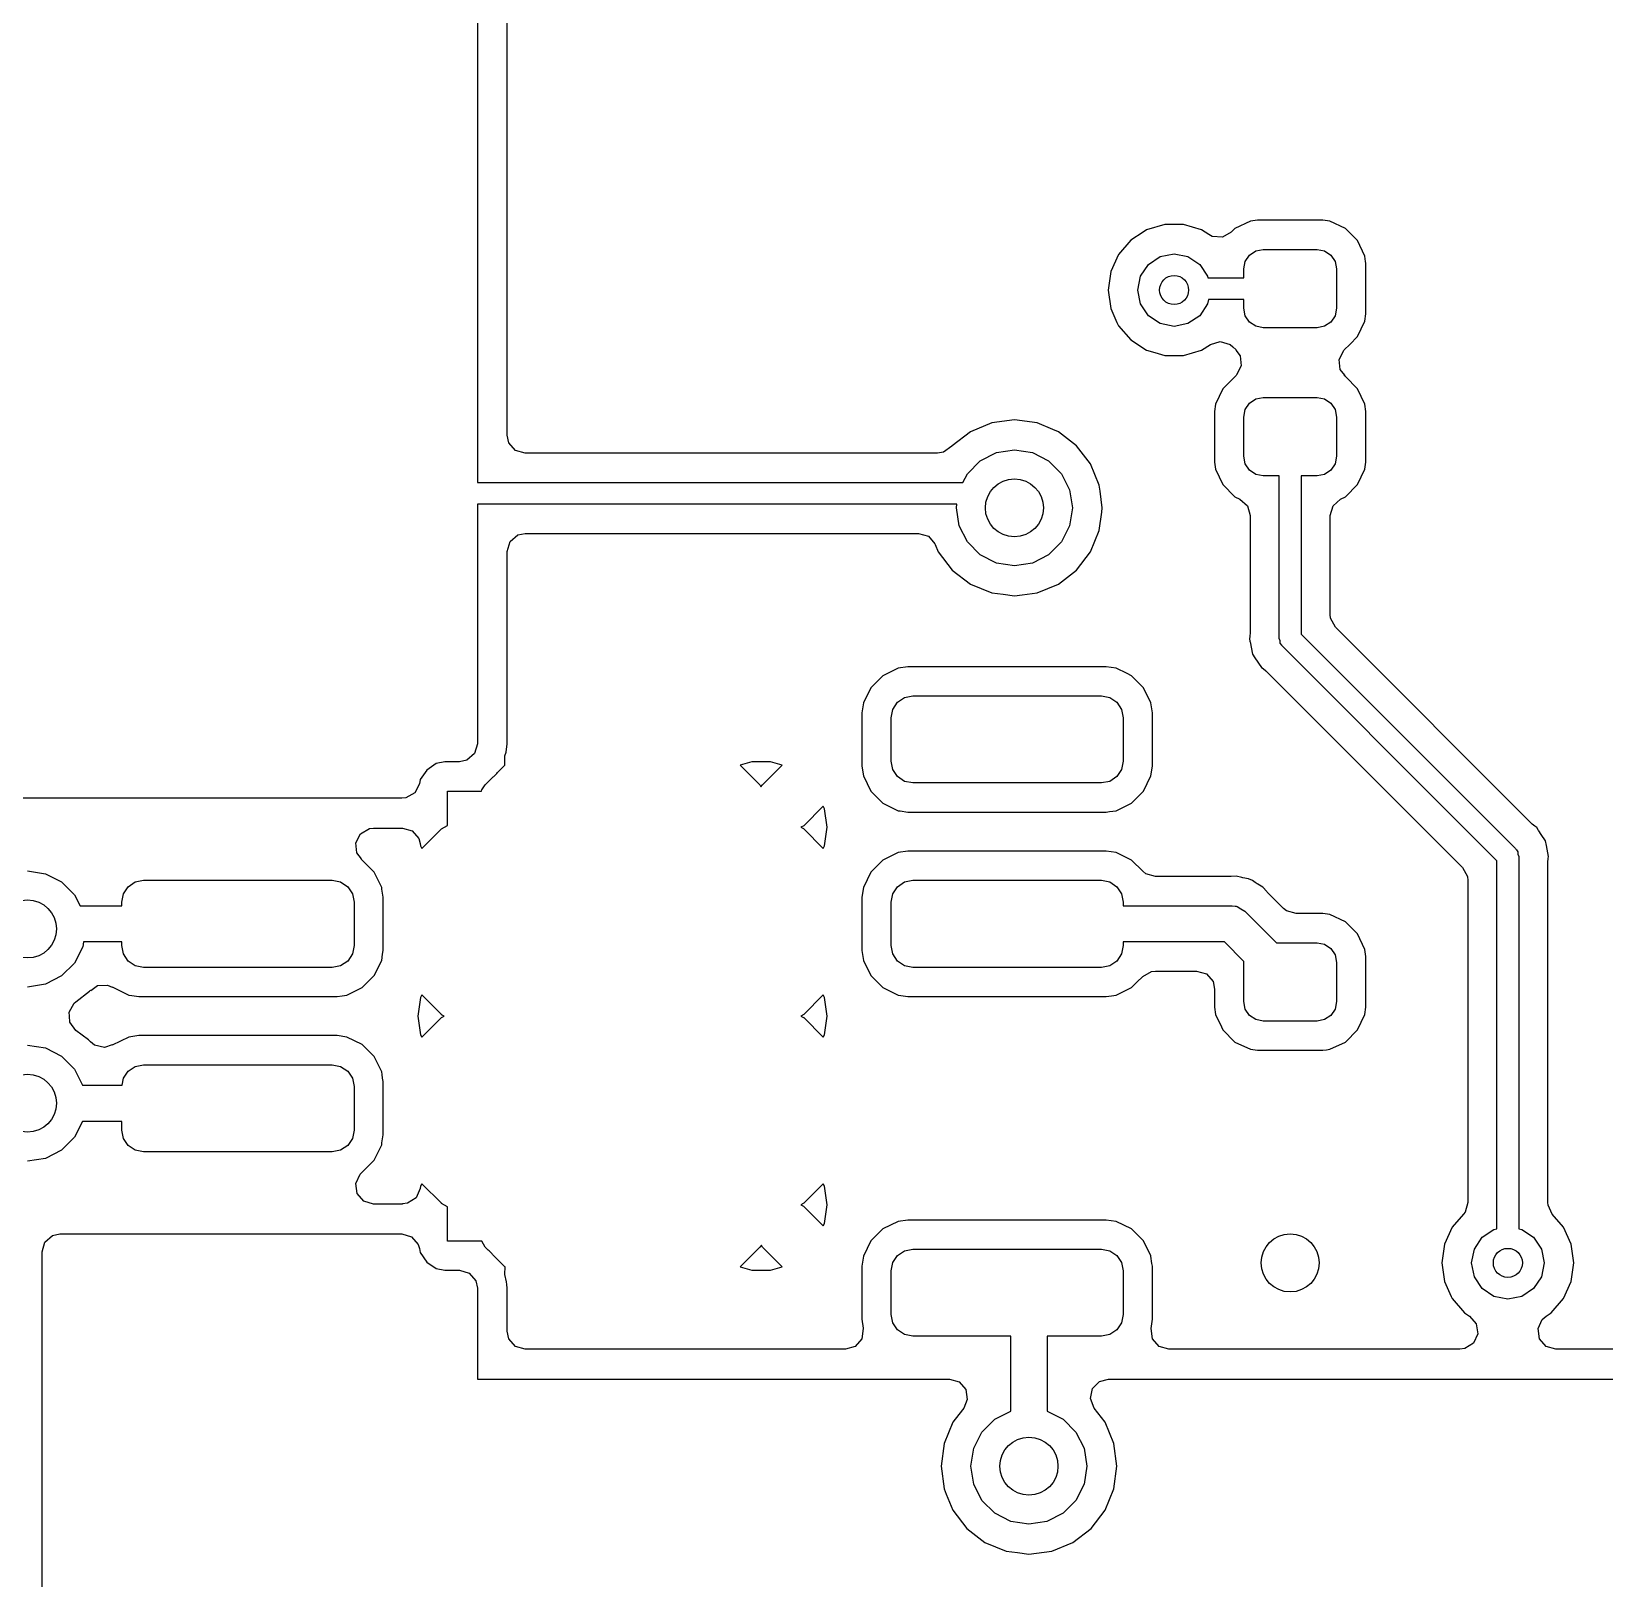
# Model space of a CAD drawing. Extents: x 0.4 to 10.6, y -8.1 to -0.4.
# Drawn here: x 7.0641 to 7.4908, y -1.8454 to -1.426 of the extents above; entities that cross this region are included whole.
import ezdxf

# ---------------------------------------------------------------- set-up
doc = ezdxf.new("R2010")
doc.units = 0
doc.header["$MEASUREMENT"] = 0
doc.layers.add('BLACK', color=7, linetype='CONTINUOUS')

msp = doc.modelspace()

# ---------------------------------------------------------------- linework, layer by layer
at = {"layer": 'BLACK', "linetype": 'CONTINUOUS'}
for p, q in [((7.18504, -1.39565), (7.18504, -1.54823)), ((7.19313, -1.53545), (7.19313, -1.39565)), ((7.36562, -1.48038), (7.36228, -1.48252)), ((7.36657, -1.47976), (7.36562, -1.48038)), ((7.37147, -1.47833), (7.36657, -1.47976)), ((7.36657, -1.47976), (7.36657, -1.47976)), ((7.36657, -1.47976), (7.36657, -1.47976)), ((7.37657, -1.47833), (7.37147, -1.47833)), ((7.37147, -1.47833), (7.37147, -1.47833)), ((7.38146, -1.47976), (7.37657, -1.47833)), ((7.37657, -1.47833), (7.37657, -1.47833)), ((7.38343, -1.48103), (7.38146, -1.47976)), ((7.38146, -1.47976), (7.38146, -1.47976)), ((7.38146, -1.47976), (7.38146, -1.47976)), ((7.38953, -1.48038), (7.38711, -1.4817)), ((7.39054, -1.47937), (7.38953, -1.48038)), ((7.39476, -1.4774), (7.39054, -1.47937)), ((7.39668, -1.47715), (7.39476, -1.4774)), ((7.41434, -1.47715), (7.39668, -1.47715)), ((7.39668, -1.47715), (7.39668, -1.47715)), ((7.41627, -1.4774), (7.41434, -1.47715)), ((7.41434, -1.47715), (7.41434, -1.47715)), ((7.42049, -1.47937), (7.41627, -1.4774)), ((7.41627, -1.4774), (7.41627, -1.4774)), ((7.41627, -1.4774), (7.41627, -1.4774)), ((7.42378, -1.48266), (7.42049, -1.47937)), ((7.36228, -1.48252), (7.35894, -1.48638)), ((7.38437, -1.4815), (7.38343, -1.48103)), ((7.38711, -1.4817), (7.38437, -1.4815)), ((7.42575, -1.48688), (7.42378, -1.48266)), ((7.35894, -1.48638), (7.35682, -1.49101)), ((7.35894, -1.48638), (7.35894, -1.48638)), ((7.36492, -1.4923), (7.36706, -1.4891)), ((7.36706, -1.4891), (7.37025, -1.48697)), ((7.37025, -1.48697), (7.37402, -1.48622)), ((7.37402, -1.48622), (7.37778, -1.48697)), ((7.37778, -1.48697), (7.38098, -1.4891)), ((7.38098, -1.4891), (7.38311, -1.4923)), ((7.39291, -1.49035), (7.39332, -1.48832)), ((7.39332, -1.48832), (7.39447, -1.4866)), ((7.39447, -1.4866), (7.39619, -1.48544)), ((7.39619, -1.48544), (7.39823, -1.48504)), ((7.39823, -1.48504), (7.4128, -1.48504)), ((7.4128, -1.48504), (7.41483, -1.48544)), ((7.41483, -1.48544), (7.41655, -1.4866)), ((7.41655, -1.4866), (7.41771, -1.48832)), ((7.41771, -1.48832), (7.41811, -1.49035)), ((7.42594, -1.4883), (7.42575, -1.48688)), ((7.42575, -1.48688), (7.42575, -1.48688)), ((7.426, -1.48881), (7.42594, -1.4883)), ((7.426, -1.50253), (7.426, -1.48881)), ((7.35682, -1.49101), (7.3561, -1.49606)), ((7.36417, -1.49606), (7.36492, -1.4923)), ((7.38311, -1.4923), (7.38319, -1.49272)), ((7.38319, -1.49272), (7.39291, -1.49272)), ((7.39291, -1.49272), (7.39291, -1.49035)), ((7.41811, -1.49035), (7.41811, -1.50098)), ((7.3561, -1.49606), (7.35682, -1.50111)), ((7.36492, -1.49983), (7.36417, -1.49606)), ((7.35682, -1.50111), (7.35851, -1.50482)), ((7.36706, -1.50302), (7.36492, -1.49983)), ((7.38311, -1.49983), (7.38098, -1.50302)), ((7.38335, -1.49862), (7.38311, -1.49983)), ((7.39291, -1.49862), (7.38335, -1.49862)), ((7.39291, -1.50098), (7.39291, -1.49862)), ((7.39332, -1.50302), (7.39291, -1.50098)), ((7.41811, -1.50098), (7.41771, -1.50302)), ((7.35851, -1.50482), (7.35894, -1.50575)), ((7.35894, -1.50575), (7.36228, -1.5096)), ((7.37025, -1.50516), (7.36706, -1.50302)), ((7.37402, -1.50591), (7.37025, -1.50516)), ((7.37778, -1.50516), (7.37402, -1.50591)), ((7.38098, -1.50302), (7.37778, -1.50516)), ((7.39447, -1.50474), (7.39332, -1.50302)), ((7.39619, -1.50589), (7.39447, -1.50474)), ((7.39823, -1.5063), (7.39619, -1.50589)), ((7.4128, -1.5063), (7.39823, -1.5063)), ((7.41483, -1.50589), (7.4128, -1.5063)), ((7.41655, -1.50474), (7.41483, -1.50589)), ((7.41771, -1.50302), (7.41655, -1.50474)), ((7.42378, -1.50868), (7.42575, -1.50446)), ((7.42575, -1.50446), (7.426, -1.50253)), ((7.36228, -1.5096), (7.36657, -1.51236)), ((7.38391, -1.51079), (7.38655, -1.51001)), ((7.38655, -1.51001), (7.38919, -1.51079)), ((7.42167, -1.51079), (7.42378, -1.50868)), ((7.36657, -1.51236), (7.36878, -1.51301)), ((7.36878, -1.51301), (7.37147, -1.5138)), ((7.37147, -1.5138), (7.37147, -1.5138)), ((7.37147, -1.5138), (7.37147, -1.5138)), ((7.37147, -1.5138), (7.37657, -1.5138)), ((7.37657, -1.5138), (7.38146, -1.51236)), ((7.37657, -1.5138), (7.37657, -1.5138)), ((7.38146, -1.51236), (7.38391, -1.51079)), ((7.38919, -1.51079), (7.39, -1.51144)), ((7.39, -1.51144), (7.39084, -1.51227)), ((7.39084, -1.51227), (7.39073, -1.51238)), ((7.39073, -1.51238), (7.39194, -1.5139)), ((7.39194, -1.5139), (7.39222, -1.51664)), ((7.4188, -1.51486), (7.42005, -1.51241)), ((7.42005, -1.51241), (7.42019, -1.51228)), ((7.42019, -1.51227), (7.42167, -1.51079)), ((7.42019, -1.51228), (7.42019, -1.51227)), ((7.39098, -1.51909), (7.39083, -1.51922)), ((7.39222, -1.51664), (7.39098, -1.51909)), ((7.41909, -1.5176), (7.4188, -1.51486)), ((7.4203, -1.51911), (7.41909, -1.5176)), ((7.38724, -1.52282), (7.38527, -1.52704)), ((7.39084, -1.51922), (7.38724, -1.52282)), ((7.39083, -1.51922), (7.39084, -1.51922)), ((7.42019, -1.51922), (7.4203, -1.51911)), ((7.42049, -1.51953), (7.42019, -1.51922)), ((7.42378, -1.52282), (7.42049, -1.51953)), ((7.42575, -1.52704), (7.42378, -1.52282)), ((7.38527, -1.52704), (7.38502, -1.52896)), ((7.39332, -1.52848), (7.39447, -1.52675)), ((7.39447, -1.52675), (7.39619, -1.5256)), ((7.39619, -1.5256), (7.39823, -1.5252)), ((7.39823, -1.5252), (7.4128, -1.5252)), ((7.4128, -1.5252), (7.41483, -1.5256)), ((7.41483, -1.5256), (7.41655, -1.52675)), ((7.41655, -1.52675), (7.41771, -1.52848)), ((7.426, -1.52896), (7.42575, -1.52704)), ((7.33071, -1.53127), (7.32454, -1.53208)), ((7.33688, -1.53208), (7.33071, -1.53127)), ((7.33071, -1.53127), (7.33071, -1.53127)), ((7.38502, -1.52896), (7.38502, -1.54269)), ((7.39291, -1.53051), (7.39332, -1.52848)), ((7.39291, -1.54114), (7.39291, -1.53051)), ((7.41771, -1.52848), (7.41811, -1.53051)), ((7.41811, -1.53051), (7.41811, -1.54114)), ((7.426, -1.54163), (7.426, -1.52896)), ((7.19357, -1.53748), (7.19313, -1.53545)), ((7.31879, -1.53447), (7.31385, -1.53826)), ((7.32454, -1.53208), (7.31879, -1.53447)), ((7.31879, -1.53447), (7.31879, -1.53447)), ((7.31879, -1.53447), (7.31879, -1.53447)), ((7.32454, -1.53208), (7.32454, -1.53208)), ((7.34111, -1.53384), (7.33688, -1.53208)), ((7.33688, -1.53208), (7.33688, -1.53208)), ((7.34263, -1.53447), (7.34111, -1.53384)), ((7.34757, -1.53826), (7.34263, -1.53447)), ((7.19537, -1.53956), (7.19357, -1.53748)), ((7.19801, -1.54033), (7.19537, -1.53956)), ((7.30985, -1.54033), (7.19801, -1.54033)), ((7.3115, -1.54005), (7.30985, -1.54033)), ((7.31372, -1.53842), (7.3115, -1.54005)), ((7.31385, -1.53826), (7.31372, -1.53842)), ((7.31385, -1.53826), (7.31385, -1.53826)), ((7.31385, -1.53826), (7.31385, -1.53826)), ((7.32145, -1.54238), (7.32584, -1.54014)), ((7.32584, -1.54014), (7.33071, -1.53937)), ((7.33071, -1.53937), (7.33558, -1.54014)), ((7.33558, -1.54014), (7.33997, -1.54238)), ((7.35136, -1.5432), (7.34757, -1.53826)), ((7.31797, -1.54586), (7.32145, -1.54238)), ((7.33997, -1.54238), (7.34345, -1.54586)), ((7.35374, -1.54895), (7.35136, -1.5432)), ((7.38502, -1.54269), (7.38527, -1.54461)), ((7.38527, -1.54461), (7.38527, -1.54461)), ((7.38527, -1.54461), (7.38724, -1.54883)), ((7.39332, -1.54318), (7.39291, -1.54114)), ((7.39447, -1.5449), (7.39332, -1.54318)), ((7.41771, -1.54318), (7.41655, -1.5449)), ((7.41811, -1.54114), (7.41771, -1.54318)), ((7.42378, -1.54883), (7.42575, -1.54461)), ((7.42575, -1.54461), (7.426, -1.54269)), ((7.426, -1.54269), (7.426, -1.54163)), ((7.18504, -1.54823), (7.31676, -1.54823)), ((7.31676, -1.54823), (7.31797, -1.54586)), ((7.34345, -1.54586), (7.34569, -1.55025)), ((7.35396, -1.55059), (7.35374, -1.54895)), ((7.38724, -1.54883), (7.39054, -1.55213)), ((7.39619, -1.54605), (7.39447, -1.5449)), ((7.39823, -1.54646), (7.39619, -1.54605)), ((7.40256, -1.54646), (7.39823, -1.54646)), ((7.40256, -1.59055), (7.40256, -1.54646)), ((7.4128, -1.54646), (7.40846, -1.54646)), ((7.40846, -1.54646), (7.40846, -1.58933)), ((7.41483, -1.54605), (7.4128, -1.54646)), ((7.41655, -1.5449), (7.41483, -1.54605)), ((7.42049, -1.55213), (7.42378, -1.54883)), ((7.34569, -1.55025), (7.34646, -1.55512)), ((7.35455, -1.55512), (7.35396, -1.55059)), ((7.39054, -1.55213), (7.39185, -1.55274)), ((7.39185, -1.55274), (7.39391, -1.55456)), ((7.41713, -1.55453), (7.41918, -1.55274)), ((7.41918, -1.55274), (7.42049, -1.55213)), ((7.31512, -1.55413), (7.18504, -1.55413)), ((7.18504, -1.55413), (7.18504, -1.61911)), ((7.31496, -1.55512), (7.31512, -1.55413)), ((7.31573, -1.55998), (7.31496, -1.55512)), ((7.34646, -1.55512), (7.34569, -1.55998)), ((7.35374, -1.56129), (7.35441, -1.55625)), ((7.35441, -1.55625), (7.35455, -1.55512)), ((7.35455, -1.55512), (7.35455, -1.55512)), ((7.39391, -1.55456), (7.39467, -1.55716)), ((7.39467, -1.55716), (7.39467, -1.589)), ((7.41636, -1.55716), (7.41713, -1.55453)), ((7.41636, -1.58404), (7.41636, -1.55716)), ((7.31797, -1.56437), (7.31573, -1.55998)), ((7.34569, -1.55998), (7.34345, -1.56437)), ((7.35136, -1.56704), (7.35374, -1.56129)), ((7.19313, -1.56691), (7.1939, -1.56427)), ((7.1939, -1.56427), (7.19598, -1.56247)), ((7.19598, -1.56247), (7.19801, -1.56203)), ((7.19801, -1.56203), (7.30472, -1.56203)), ((7.30472, -1.56203), (7.30736, -1.5628)), ((7.30736, -1.5628), (7.30916, -1.56488)), ((7.30916, -1.56488), (7.30923, -1.56504)), ((7.30923, -1.56504), (7.31006, -1.56704)), ((7.32145, -1.56786), (7.31797, -1.56437)), ((7.34345, -1.56437), (7.33997, -1.56786)), ((7.19313, -1.61911), (7.19313, -1.56691)), ((7.31006, -1.56704), (7.31006, -1.56704)), ((7.31006, -1.56704), (7.31006, -1.56704)), ((7.31006, -1.56704), (7.31385, -1.57198)), ((7.32584, -1.5701), (7.32145, -1.56786)), ((7.33071, -1.57087), (7.32584, -1.5701)), ((7.33558, -1.5701), (7.33071, -1.57087)), ((7.33997, -1.56786), (7.33558, -1.5701)), ((7.34757, -1.57198), (7.35136, -1.56704)), ((7.31385, -1.57198), (7.31879, -1.57577)), ((7.34263, -1.57577), (7.34757, -1.57198)), ((7.31879, -1.57577), (7.32454, -1.57815)), ((7.32454, -1.57815), (7.32762, -1.57856)), ((7.32762, -1.57856), (7.33071, -1.57896)), ((7.33071, -1.57896), (7.33277, -1.57869)), ((7.33277, -1.57869), (7.33688, -1.57815)), ((7.33688, -1.57815), (7.34263, -1.57577)), ((7.33071, -1.57896), (7.33071, -1.57896)), ((7.33071, -1.57896), (7.33071, -1.57896)), ((7.41647, -1.58507), (7.41636, -1.58404)), ((7.41779, -1.58749), (7.41647, -1.58507)), ((7.39455, -1.59008), (7.39445, -1.59055)), ((7.39445, -1.59055), (7.39461, -1.59133)), ((7.39457, -1.58995), (7.39455, -1.59008)), ((7.39467, -1.589), (7.39457, -1.58995)), ((7.39461, -1.59133), (7.39463, -1.59145)), ((7.39463, -1.59145), (7.39463, -1.59145)), ((7.39463, -1.59145), (7.39529, -1.59478)), ((7.40278, -1.59116), (7.40256, -1.59055)), ((7.40284, -1.5918), (7.40278, -1.59116)), ((7.40846, -1.58933), (7.45484, -1.63571)), ((7.47114, -1.64084), (7.41779, -1.58749)), ((7.39529, -1.59478), (7.39529, -1.59478)), ((7.39529, -1.59478), (7.39529, -1.59478)), ((7.39529, -1.59478), (7.39594, -1.59575)), ((7.39594, -1.59575), (7.39769, -1.59837)), ((7.40321, -1.59233), (7.40284, -1.5918)), ((7.40325, -1.59245), (7.40321, -1.59233)), ((7.40332, -1.59249), (7.40325, -1.59245)), ((7.40342, -1.59264), (7.40332, -1.59249)), ((7.45067, -1.63988), (7.40342, -1.59264)), ((7.29916, -1.5986), (7.29502, -1.60062)), ((7.30184, -1.59821), (7.29916, -1.5986)), ((7.35564, -1.59821), (7.30184, -1.59821)), ((7.30184, -1.59821), (7.30184, -1.59821)), ((7.35832, -1.5986), (7.35564, -1.59821)), ((7.35564, -1.59821), (7.35564, -1.59821)), ((7.36128, -1.60005), (7.35832, -1.5986)), ((7.35832, -1.5986), (7.35832, -1.5986)), ((7.36246, -1.60062), (7.36128, -1.60005)), ((7.39769, -1.59837), (7.39769, -1.59837)), ((7.39769, -1.59837), (7.3982, -1.59871)), ((7.3982, -1.59871), (7.39894, -1.59932)), ((7.39894, -1.59932), (7.44433, -1.64471)), ((7.29176, -1.60388), (7.28974, -1.60802)), ((7.29502, -1.60062), (7.29176, -1.60388)), ((7.36572, -1.60388), (7.36246, -1.60062)), ((7.36774, -1.60802), (7.36572, -1.60388)), ((7.36572, -1.60388), (7.36572, -1.60388)), ((7.36572, -1.60388), (7.36572, -1.60388)), ((7.28974, -1.60802), (7.28935, -1.6107)), ((7.29769, -1.60975), (7.29897, -1.60783)), ((7.29897, -1.60783), (7.30089, -1.60655)), ((7.30089, -1.60655), (7.30315, -1.6061)), ((7.30315, -1.6061), (7.35433, -1.6061)), ((7.35433, -1.6061), (7.35659, -1.60655)), ((7.35659, -1.60655), (7.35851, -1.60783)), ((7.35851, -1.60783), (7.35979, -1.60975)), ((7.36813, -1.6107), (7.36774, -1.60802)), ((7.28935, -1.6107), (7.28935, -1.62513)), ((7.29724, -1.61201), (7.29769, -1.60975)), ((7.29724, -1.62382), (7.29724, -1.61201)), ((7.35979, -1.60975), (7.36024, -1.61201)), ((7.36024, -1.61201), (7.36024, -1.62382)), ((7.36813, -1.62513), (7.36813, -1.6107)), ((7.18504, -1.61911), (7.18426, -1.62175)), ((7.19252, -1.62235), (7.1928, -1.62139)), ((7.1928, -1.62139), (7.19313, -1.61911)), ((7.1928, -1.62139), (7.1928, -1.62139)), ((7.17389, -1.62445), (7.17128, -1.6262)), ((7.17619, -1.624), (7.17389, -1.62445)), ((7.17389, -1.62445), (7.17389, -1.62445)), ((7.18016, -1.624), (7.17619, -1.624)), ((7.18219, -1.62355), (7.18016, -1.624)), ((7.18426, -1.62175), (7.18219, -1.62355)), ((7.1905, -1.6269), (7.19248, -1.62493)), ((7.19248, -1.62493), (7.19252, -1.62235)), ((7.19248, -1.62493), (7.19248, -1.62493)), ((7.19248, -1.62493), (7.19248, -1.62493)), ((7.25946, -1.62402), (7.25634, -1.62493)), ((7.25634, -1.62493), (7.25634, -1.62493)), ((7.25634, -1.62493), (7.26165, -1.63024)), ((7.26456, -1.62402), (7.25946, -1.62402)), ((7.26236, -1.63024), (7.26748, -1.62513)), ((7.26767, -1.62493), (7.26456, -1.62402)), ((7.26748, -1.62513), (7.26767, -1.62493)), ((7.26767, -1.62493), (7.26767, -1.62493)), ((7.28935, -1.62513), (7.28974, -1.62781)), ((7.29769, -1.62608), (7.29724, -1.62382)), ((7.36024, -1.62382), (7.35979, -1.62608)), ((7.36774, -1.62781), (7.36813, -1.62513)), ((7.16931, -1.62993), (7.16804, -1.63237)), ((7.16953, -1.62881), (7.16931, -1.62993)), ((7.17128, -1.6262), (7.16953, -1.62881)), ((7.18716, -1.63024), (7.18933, -1.62808)), ((7.18933, -1.62808), (7.18946, -1.62796)), ((7.18946, -1.62796), (7.18956, -1.62787)), ((7.18956, -1.62787), (7.19005, -1.62739)), ((7.18956, -1.62787), (7.18956, -1.62787)), ((7.18956, -1.62787), (7.18956, -1.62787)), ((7.19005, -1.62739), (7.19027, -1.62718)), ((7.19027, -1.62717), (7.19029, -1.62715)), ((7.19027, -1.62718), (7.19027, -1.62717)), ((7.19029, -1.62715), (7.1905, -1.6269)), ((7.28974, -1.62781), (7.29176, -1.63195)), ((7.29897, -1.62799), (7.29769, -1.62608)), ((7.30089, -1.62927), (7.29897, -1.62799)), ((7.30315, -1.62972), (7.30089, -1.62927)), ((7.35433, -1.62972), (7.30315, -1.62972)), ((7.35659, -1.62927), (7.35433, -1.62972)), ((7.35851, -1.62799), (7.35659, -1.62927)), ((7.35979, -1.62608), (7.35851, -1.62799)), ((7.36572, -1.63195), (7.36774, -1.62781)), ((7.16452, -1.63386), (6.99307, -1.63386)), ((7.16564, -1.63373), (7.16452, -1.63386)), ((7.16804, -1.63237), (7.16564, -1.63373)), ((7.17697, -1.64121), (7.17697, -1.63189)), ((7.17697, -1.63189), (7.18617, -1.63189)), ((7.18617, -1.63189), (7.18623, -1.63154)), ((7.18623, -1.63154), (7.18716, -1.63024)), ((7.26165, -1.63024), (7.26196, -1.6308)), ((7.26196, -1.6308), (7.26236, -1.63024)), ((7.29176, -1.63195), (7.29502, -1.6352)), ((7.36246, -1.6352), (7.36572, -1.63195)), ((7.27887, -1.63601), (7.27355, -1.64132)), ((7.27918, -1.63669), (7.27887, -1.63601)), ((7.27991, -1.64173), (7.27918, -1.63669)), ((7.29502, -1.6352), (7.29502, -1.6352)), ((7.29502, -1.6352), (7.29502, -1.6352)), ((7.29502, -1.6352), (7.29916, -1.63723)), ((7.29916, -1.63723), (7.29975, -1.63731)), ((7.29975, -1.63731), (7.30184, -1.63762)), ((7.30184, -1.63762), (7.30184, -1.63762)), ((7.30184, -1.63762), (7.35564, -1.63762)), ((7.35564, -1.63762), (7.35653, -1.63749)), ((7.35653, -1.63749), (7.35832, -1.63723)), ((7.35832, -1.63723), (7.36246, -1.6352)), ((7.45484, -1.63571), (7.46665, -1.64752)), ((7.15336, -1.64346), (7.15574, -1.64209)), ((7.15574, -1.64209), (7.15689, -1.64195)), ((7.15689, -1.64195), (7.16471, -1.64195)), ((7.16471, -1.64195), (7.16735, -1.64272)), ((7.16735, -1.64272), (7.16915, -1.6448)), ((7.16995, -1.64746), (7.17526, -1.64214)), ((7.17526, -1.64214), (7.17697, -1.64121)), ((7.27355, -1.64132), (7.27281, -1.64173)), ((7.27281, -1.64173), (7.2735, -1.64209)), ((7.2735, -1.64209), (7.27355, -1.64214)), ((7.27355, -1.64214), (7.27887, -1.64746)), ((7.27918, -1.64677), (7.27991, -1.64173)), ((7.46161, -1.65083), (7.45067, -1.63988)), ((7.45067, -1.63988), (7.45067, -1.63988)), ((7.47188, -1.64145), (7.47114, -1.64084)), ((7.47239, -1.64179), (7.47188, -1.64145)), ((7.4729, -1.64256), (7.47239, -1.64179)), ((7.47239, -1.64179), (7.47239, -1.64179)), ((7.47299, -1.64269), (7.4729, -1.64256)), ((7.4729, -1.64256), (7.4729, -1.64256)), ((7.47363, -1.64365), (7.47299, -1.64269)), ((7.1521, -1.6459), (7.15336, -1.64346)), ((7.15236, -1.64864), (7.1521, -1.6459)), ((7.16915, -1.6448), (7.16955, -1.64614)), ((7.16955, -1.64614), (7.16964, -1.64677)), ((7.16964, -1.64677), (7.16964, -1.64677)), ((7.16964, -1.64677), (7.16995, -1.64746)), ((7.27887, -1.64746), (7.27918, -1.64677)), ((7.44433, -1.64471), (7.45229, -1.65267)), ((7.47478, -1.64537), (7.47363, -1.64365)), ((7.47503, -1.64663), (7.47478, -1.64537)), ((7.47563, -1.64961), (7.47503, -1.64663)), ((7.15361, -1.65024), (7.15236, -1.64864)), ((7.15351, -1.65034), (7.15361, -1.65024)), ((7.15705, -1.65388), (7.15351, -1.65034)), ((7.29502, -1.65062), (7.29176, -1.65388)), ((7.29916, -1.6486), (7.29502, -1.65062)), ((7.30184, -1.64821), (7.29916, -1.6486)), ((7.35564, -1.64821), (7.30184, -1.64821)), ((7.30184, -1.64821), (7.30184, -1.64821)), ((7.35832, -1.6486), (7.35564, -1.64821)), ((7.35564, -1.64821), (7.35564, -1.64821)), ((7.36246, -1.65062), (7.35832, -1.6486)), ((7.36551, -1.65367), (7.36246, -1.65062)), ((7.46161, -1.75059), (7.46161, -1.65083)), ((7.46665, -1.64752), (7.46676, -1.64767)), ((7.46676, -1.64767), (7.46683, -1.64771)), ((7.46683, -1.64771), (7.46687, -1.64783)), ((7.46687, -1.64783), (7.46724, -1.64836)), ((7.46724, -1.64836), (7.4673, -1.649)), ((7.4673, -1.649), (7.46752, -1.64961)), ((7.46752, -1.64961), (7.46752, -1.75059)), ((7.47541, -1.65116), (7.47551, -1.6502)), ((7.47541, -1.74346), (7.47541, -1.65116)), ((7.47551, -1.6502), (7.47563, -1.64961)), ((7.06299, -1.65354), (7.06786, -1.65431)), ((7.06786, -1.65431), (7.07225, -1.65655)), ((7.15706, -1.65388), (7.15705, -1.65388)), ((7.15705, -1.65388), (7.15705, -1.65388)), ((7.15908, -1.65802), (7.15706, -1.65388)), ((7.29176, -1.65388), (7.28974, -1.65802)), ((7.36632, -1.65432), (7.36551, -1.65367)), ((7.36896, -1.6551), (7.36632, -1.65432)), ((7.3891, -1.6551), (7.36896, -1.6551)), ((7.38931, -1.65509), (7.3891, -1.6551)), ((7.38952, -1.65507), (7.38931, -1.65509)), ((7.3909, -1.65495), (7.38952, -1.65507)), ((7.39244, -1.65536), (7.3909, -1.65495)), ((7.39265, -1.65541), (7.39244, -1.65536)), ((7.39421, -1.65569), (7.39265, -1.65541)), ((7.45229, -1.65267), (7.45361, -1.65508)), ((7.45361, -1.65508), (7.45372, -1.65612)), ((7.07225, -1.65655), (7.07573, -1.66003)), ((7.08858, -1.66201), (7.08903, -1.65975)), ((7.08903, -1.65975), (7.09031, -1.65783)), ((7.09031, -1.65783), (7.09223, -1.65655)), ((7.09223, -1.65655), (7.09449, -1.6561)), ((7.09449, -1.6561), (7.14567, -1.6561)), ((7.14567, -1.6561), (7.14793, -1.65655)), ((7.14793, -1.65655), (7.14985, -1.65783)), ((7.14985, -1.65783), (7.15113, -1.65975)), ((7.15113, -1.65975), (7.15157, -1.66201)), ((7.15915, -1.65853), (7.15908, -1.65802)), ((7.15947, -1.6607), (7.15915, -1.65853)), ((7.28974, -1.65802), (7.28935, -1.6607)), ((7.29724, -1.66201), (7.29769, -1.65975)), ((7.29769, -1.65975), (7.29897, -1.65783)), ((7.29897, -1.65783), (7.30089, -1.65655)), ((7.30089, -1.65655), (7.30315, -1.6561)), ((7.30315, -1.6561), (7.35433, -1.6561)), ((7.35433, -1.6561), (7.35659, -1.65655)), ((7.35659, -1.65655), (7.35851, -1.65783)), ((7.35851, -1.65783), (7.35979, -1.65975)), ((7.35979, -1.65975), (7.36024, -1.66201)), ((7.39441, -1.65576), (7.39421, -1.65569)), ((7.39507, -1.65603), (7.39441, -1.65576)), ((7.39526, -1.65612), (7.39507, -1.65603)), ((7.39605, -1.65667), (7.39526, -1.65612)), ((7.39526, -1.65612), (7.39526, -1.65612)), ((7.39657, -1.65703), (7.39605, -1.65667)), ((7.39675, -1.65715), (7.39657, -1.65703)), ((7.39766, -1.65767), (7.39675, -1.65715)), ((7.39813, -1.65795), (7.39766, -1.65767)), ((7.39915, -1.65917), (7.39813, -1.65795)), ((7.39813, -1.65795), (7.39813, -1.65795)), ((7.3993, -1.65932), (7.39915, -1.65917)), ((7.40161, -1.66164), (7.3993, -1.65932)), ((7.45372, -1.65612), (7.45372, -1.74346)), ((7.07573, -1.66003), (7.07724, -1.66299)), ((7.07724, -1.66299), (7.08858, -1.66299)), ((7.08858, -1.66299), (7.08858, -1.66201)), ((7.15157, -1.66201), (7.15157, -1.67382)), ((7.15947, -1.67513), (7.15947, -1.6607)), ((7.28935, -1.6607), (7.28935, -1.67513)), ((7.29724, -1.67382), (7.29724, -1.66201)), ((7.36024, -1.66201), (7.36024, -1.66299)), ((7.36024, -1.66299), (7.38976, -1.66299)), ((7.38976, -1.66299), (7.39063, -1.66312)), ((7.39063, -1.66312), (7.39081, -1.6631)), ((7.39081, -1.6631), (7.3909, -1.66316)), ((7.3909, -1.66316), (7.39115, -1.66319)), ((7.39115, -1.66319), (7.39217, -1.66385)), ((7.39217, -1.66385), (7.39324, -1.66443)), ((7.40368, -1.66371), (7.40161, -1.66164)), ((7.40449, -1.66436), (7.40368, -1.66371)), ((7.39324, -1.66443), (7.40184, -1.67303)), ((7.40713, -1.66514), (7.40449, -1.66436)), ((7.41434, -1.66514), (7.40713, -1.66514)), ((7.41627, -1.66539), (7.41434, -1.66514)), ((7.41434, -1.66514), (7.41434, -1.66514)), ((7.42049, -1.66736), (7.41627, -1.66539)), ((7.41627, -1.66539), (7.41627, -1.66539)), ((7.41627, -1.66539), (7.41627, -1.66539)), ((7.42378, -1.67065), (7.42049, -1.66736)), ((7.42573, -1.67484), (7.42378, -1.67065)), ((7.07797, -1.67416), (7.07573, -1.67855)), ((7.07818, -1.67283), (7.07797, -1.67416)), ((7.08858, -1.67283), (7.07818, -1.67283)), ((7.08858, -1.67382), (7.08858, -1.67283)), ((7.08903, -1.67608), (7.08858, -1.67382)), ((7.09031, -1.67799), (7.08903, -1.67608)), ((7.15113, -1.67608), (7.14985, -1.67799)), ((7.15157, -1.67382), (7.15113, -1.67608)), ((7.15908, -1.67781), (7.15933, -1.67611)), ((7.15933, -1.67611), (7.15947, -1.67513)), ((7.28935, -1.67513), (7.28974, -1.67781)), ((7.29769, -1.67608), (7.29724, -1.67382)), ((7.29897, -1.67799), (7.29769, -1.67608)), ((7.35979, -1.67608), (7.35851, -1.67799)), ((7.36024, -1.67382), (7.35979, -1.67608)), ((7.38773, -1.67283), (7.36024, -1.67283)), ((7.36024, -1.67283), (7.36024, -1.67382)), ((7.39297, -1.67808), (7.38773, -1.67283)), ((7.40184, -1.67303), (7.4128, -1.67303)), ((7.4128, -1.67303), (7.41483, -1.67344)), ((7.41483, -1.67344), (7.41655, -1.67459)), ((7.41655, -1.67459), (7.41771, -1.67631)), ((7.41771, -1.67631), (7.41811, -1.67835)), ((7.42575, -1.67488), (7.42573, -1.67484)), ((7.42591, -1.67611), (7.42575, -1.67488)), ((7.426, -1.6768), (7.42591, -1.67611)), ((7.426, -1.69052), (7.426, -1.6768)), ((7.07573, -1.67855), (7.07225, -1.68203)), ((7.09223, -1.67927), (7.09031, -1.67799)), ((7.09449, -1.67972), (7.09223, -1.67927)), ((7.14567, -1.67972), (7.09449, -1.67972)), ((7.14793, -1.67927), (7.14567, -1.67972)), ((7.14985, -1.67799), (7.14793, -1.67927)), ((7.15706, -1.68195), (7.15908, -1.67781)), ((7.28974, -1.67781), (7.29176, -1.68195)), ((7.30089, -1.67927), (7.29897, -1.67799)), ((7.30315, -1.67972), (7.30089, -1.67927)), ((7.35433, -1.67972), (7.30315, -1.67972)), ((7.35659, -1.67927), (7.35433, -1.67972)), ((7.35851, -1.67799), (7.35659, -1.67927)), ((7.36551, -1.68216), (7.36792, -1.68084)), ((7.36792, -1.68084), (7.36896, -1.68073)), ((7.36896, -1.68073), (7.38014, -1.68073)), ((7.38014, -1.68073), (7.38278, -1.6815)), ((7.39291, -1.67835), (7.39297, -1.67808)), ((7.39291, -1.68898), (7.39291, -1.67835)), ((7.41811, -1.67835), (7.41811, -1.68898)), ((7.06786, -1.68427), (7.06299, -1.68504)), ((7.07225, -1.68203), (7.06786, -1.68427)), ((7.08015, -1.68599), (7.08197, -1.68466)), ((7.08197, -1.68466), (7.08472, -1.6845)), ((7.08472, -1.6845), (7.08598, -1.68506)), ((7.08598, -1.68506), (7.086, -1.68503)), ((7.086, -1.68503), (7.08636, -1.6852)), ((7.08636, -1.6852), (7.08636, -1.6852)), ((7.08636, -1.6852), (7.0905, -1.68723)), ((7.14966, -1.68723), (7.1538, -1.6852)), ((7.1538, -1.6852), (7.15706, -1.68195)), ((7.29176, -1.68195), (7.29502, -1.6852)), ((7.29502, -1.6852), (7.29502, -1.6852)), ((7.29502, -1.6852), (7.29502, -1.6852)), ((7.29502, -1.6852), (7.29916, -1.68723)), ((7.35832, -1.68723), (7.36246, -1.6852)), ((7.36246, -1.6852), (7.3639, -1.68376)), ((7.3639, -1.68376), (7.36551, -1.68216)), ((7.38278, -1.6815), (7.38458, -1.68358)), ((7.38458, -1.68358), (7.38502, -1.68561)), ((7.0743, -1.69182), (7.07565, -1.68942)), ((7.07565, -1.68942), (7.07609, -1.68904)), ((7.07609, -1.68904), (7.07985, -1.68615)), ((7.07985, -1.68615), (7.08008, -1.68593)), ((7.07985, -1.68615), (7.07985, -1.68615)), ((7.07985, -1.68615), (7.07985, -1.68615)), ((7.08008, -1.68593), (7.08015, -1.68599)), ((7.0905, -1.68723), (7.09126, -1.68734)), ((7.09126, -1.68734), (7.09318, -1.68762)), ((7.09318, -1.68762), (7.09318, -1.68762)), ((7.09318, -1.68762), (7.14698, -1.68762)), ((7.14698, -1.68762), (7.14835, -1.68742)), ((7.14835, -1.68742), (7.14966, -1.68723)), ((7.16964, -1.68787), (7.16891, -1.69291)), ((7.16995, -1.68719), (7.16964, -1.68787)), ((7.17526, -1.6925), (7.16995, -1.68719)), ((7.27887, -1.68719), (7.27355, -1.6925)), ((7.27918, -1.68787), (7.27887, -1.68719)), ((7.27991, -1.69291), (7.27918, -1.68787)), ((7.29916, -1.68723), (7.29992, -1.68734)), ((7.29992, -1.68734), (7.30184, -1.68762)), ((7.30184, -1.68762), (7.30184, -1.68762)), ((7.30184, -1.68762), (7.35564, -1.68762)), ((7.35564, -1.68762), (7.35701, -1.68742)), ((7.35701, -1.68742), (7.35832, -1.68723)), ((7.38502, -1.68561), (7.38502, -1.69052)), ((7.39332, -1.69101), (7.39291, -1.68898)), ((7.41811, -1.68898), (7.41771, -1.69101)), ((7.07437, -1.69291), (7.0743, -1.69182)), ((7.07447, -1.69456), (7.07437, -1.69291)), ((7.16891, -1.69291), (7.16964, -1.69796)), ((7.16995, -1.69864), (7.17526, -1.69332)), ((7.17531, -1.69255), (7.17526, -1.6925)), ((7.17526, -1.69332), (7.17601, -1.69292)), ((7.176, -1.69292), (7.17531, -1.69255)), ((7.17601, -1.69292), (7.176, -1.69292)), ((7.27355, -1.6925), (7.27281, -1.69291)), ((7.27281, -1.69291), (7.2735, -1.69328)), ((7.2735, -1.69328), (7.27355, -1.69332)), ((7.27355, -1.69332), (7.27887, -1.69864)), ((7.27918, -1.69796), (7.27991, -1.69291)), ((7.38502, -1.69052), (7.38527, -1.69245)), ((7.38527, -1.69245), (7.38684, -1.69581)), ((7.39447, -1.69273), (7.39332, -1.69101)), ((7.39619, -1.69389), (7.39447, -1.69273)), ((7.39823, -1.69429), (7.39619, -1.69389)), ((7.41483, -1.69389), (7.4128, -1.69429)), ((7.41655, -1.69273), (7.41483, -1.69389)), ((7.41771, -1.69101), (7.41655, -1.69273)), ((7.42378, -1.69667), (7.42575, -1.69245)), ((7.42575, -1.69245), (7.426, -1.69052)), ((7.07609, -1.69679), (7.07447, -1.69456)), ((7.0795, -1.6994), (7.07609, -1.69679)), ((7.09318, -1.69821), (7.0905, -1.6986)), ((7.14698, -1.69821), (7.09318, -1.69821)), ((7.09318, -1.69821), (7.09318, -1.69821)), ((7.14966, -1.6986), (7.14698, -1.69821)), ((7.14698, -1.69821), (7.14698, -1.69821)), ((7.16964, -1.69796), (7.16964, -1.69796)), ((7.16964, -1.69796), (7.16995, -1.69864)), ((7.27887, -1.69864), (7.27918, -1.69796)), ((7.38684, -1.69581), (7.38724, -1.69667)), ((7.38724, -1.69667), (7.39054, -1.69996)), ((7.4128, -1.69429), (7.39823, -1.69429)), ((7.42049, -1.69996), (7.42378, -1.69667)), ((7.06299, -1.70079), (7.06786, -1.70156)), ((7.06786, -1.70156), (7.07225, -1.70379)), ((7.07985, -1.69967), (7.0795, -1.6994)), ((7.08008, -1.6999), (7.07985, -1.69967)), ((7.08012, -1.69986), (7.08008, -1.6999)), ((7.08119, -1.7008), (7.08012, -1.69986)), ((7.08387, -1.70145), (7.08119, -1.7008)), ((7.08596, -1.70072), (7.08387, -1.70145)), ((7.086, -1.7008), (7.08596, -1.70072)), ((7.0905, -1.6986), (7.086, -1.7008)), ((7.1538, -1.70062), (7.14966, -1.6986)), ((7.15705, -1.70388), (7.1538, -1.70062)), ((7.39054, -1.69996), (7.39476, -1.70193)), ((7.39476, -1.70193), (7.39668, -1.70219)), ((7.39668, -1.70219), (7.39668, -1.70219)), ((7.39668, -1.70219), (7.41434, -1.70219)), ((7.41434, -1.70219), (7.41538, -1.70205)), ((7.41538, -1.70205), (7.41627, -1.70193)), ((7.41627, -1.70193), (7.42049, -1.69996)), ((7.07225, -1.70379), (7.07573, -1.70728)), ((7.09031, -1.70783), (7.09223, -1.70655)), ((7.09223, -1.70655), (7.09449, -1.7061)), ((7.09449, -1.7061), (7.14567, -1.7061)), ((7.14567, -1.7061), (7.14793, -1.70655)), ((7.14793, -1.70655), (7.14985, -1.70783)), ((7.15706, -1.70388), (7.15705, -1.70388)), ((7.15705, -1.70388), (7.15705, -1.70388)), ((7.15908, -1.70802), (7.15706, -1.70388)), ((7.07573, -1.70728), (7.07794, -1.71161)), ((7.08866, -1.71161), (7.08903, -1.70975)), ((7.08903, -1.70975), (7.09031, -1.70783)), ((7.14985, -1.70783), (7.15113, -1.70975)), ((7.15113, -1.70975), (7.15157, -1.71201)), ((7.15918, -1.70875), (7.15908, -1.70802)), ((7.15933, -1.70971), (7.15918, -1.70875)), ((7.15946, -1.71063), (7.15933, -1.70971)), ((7.15947, -1.7107), (7.15946, -1.71063)), ((7.15947, -1.72513), (7.15947, -1.7107)), ((7.07794, -1.71161), (7.08866, -1.71161)), ((7.15157, -1.71201), (7.15157, -1.72382)), ((7.07794, -1.72146), (7.07573, -1.72579)), ((7.08858, -1.72146), (7.07794, -1.72146)), ((7.08858, -1.72382), (7.08858, -1.72146)), ((7.08903, -1.72608), (7.08858, -1.72382)), ((7.15157, -1.72382), (7.15113, -1.72608)), ((7.07573, -1.72579), (7.07225, -1.72928)), ((7.09031, -1.72799), (7.08903, -1.72608)), ((7.09223, -1.72927), (7.09031, -1.72799)), ((7.14985, -1.72799), (7.14793, -1.72927)), ((7.15113, -1.72608), (7.14985, -1.72799)), ((7.15706, -1.73195), (7.15908, -1.72781)), ((7.15908, -1.72781), (7.15915, -1.72729)), ((7.15915, -1.72729), (7.15947, -1.72513)), ((7.06786, -1.73151), (7.06299, -1.73228)), ((7.07225, -1.72928), (7.06786, -1.73151)), ((7.09449, -1.72972), (7.09223, -1.72927)), ((7.14567, -1.72972), (7.09449, -1.72972)), ((7.14793, -1.72927), (7.14567, -1.72972)), ((7.15351, -1.73549), (7.15705, -1.73195)), ((7.15705, -1.73195), (7.15706, -1.73195)), ((7.15206, -1.7383), (7.1532, -1.7358)), ((7.1532, -1.7358), (7.15353, -1.7355)), ((7.15353, -1.7355), (7.15351, -1.73549)), ((7.15245, -1.74102), (7.15206, -1.7383)), ((7.16955, -1.73969), (7.1684, -1.74219)), ((7.16964, -1.73905), (7.16955, -1.73969)), ((7.16995, -1.73837), (7.16964, -1.73905)), ((7.17526, -1.74368), (7.16995, -1.73837)), ((7.27887, -1.73837), (7.27355, -1.74368)), ((7.27918, -1.73905), (7.27887, -1.73837)), ((7.27991, -1.74409), (7.27918, -1.73905)), ((7.15425, -1.7431), (7.15245, -1.74102)), ((7.15689, -1.74388), (7.15425, -1.7431)), ((7.1647, -1.74388), (7.15689, -1.74388)), ((7.16609, -1.74368), (7.1647, -1.74383)), ((7.1647, -1.74383), (7.1647, -1.74388)), ((7.1684, -1.74219), (7.16609, -1.74368)), ((7.17531, -1.74373), (7.17526, -1.74368)), ((7.17697, -1.74461), (7.17531, -1.74373)), ((7.17697, -1.75394), (7.17697, -1.74461)), ((7.27355, -1.74368), (7.27281, -1.74409)), ((7.27281, -1.74409), (7.2735, -1.74446)), ((7.2735, -1.74446), (7.27355, -1.74451)), ((7.27355, -1.74451), (7.27887, -1.74982)), ((7.27918, -1.74914), (7.27991, -1.74409)), ((7.45372, -1.74346), (7.45295, -1.74609)), ((7.47546, -1.74415), (7.47541, -1.74346)), ((7.47661, -1.74665), (7.47546, -1.74415)), ((7.27887, -1.74982), (7.27918, -1.74914)), ((7.29916, -1.7486), (7.29502, -1.75062)), ((7.30184, -1.74821), (7.29916, -1.7486)), ((7.35564, -1.74821), (7.30184, -1.74821)), ((7.30184, -1.74821), (7.30184, -1.74821)), ((7.35832, -1.7486), (7.35564, -1.74821)), ((7.35564, -1.74821), (7.35564, -1.74821)), ((7.36246, -1.75062), (7.35832, -1.7486)), ((7.45253, -1.74665), (7.44949, -1.75015)), ((7.45295, -1.74609), (7.45253, -1.74665)), ((7.47964, -1.75015), (7.47661, -1.74665)), ((7.0677, -1.75421), (7.06978, -1.75241)), ((7.06978, -1.75241), (7.07181, -1.75197)), ((7.07181, -1.75197), (7.16452, -1.75197)), ((7.16452, -1.75197), (7.16716, -1.75274)), ((7.16716, -1.75274), (7.16896, -1.75482)), ((7.29502, -1.75062), (7.29176, -1.75388)), ((7.36572, -1.75388), (7.36246, -1.75062)), ((7.44949, -1.75016), (7.44737, -1.75479)), ((7.44949, -1.75015), (7.44949, -1.75016)), ((7.45547, -1.75608), (7.45761, -1.75288)), ((7.45761, -1.75288), (7.4608, -1.75075)), ((7.4608, -1.75075), (7.46161, -1.75059)), ((7.46752, -1.75059), (7.46833, -1.75075)), ((7.46833, -1.75075), (7.47153, -1.75288)), ((7.47153, -1.75288), (7.47366, -1.75608)), ((7.48176, -1.75479), (7.47964, -1.75015)), ((7.06693, -1.75685), (7.0677, -1.75421)), ((7.06693, -1.87832), (7.06693, -1.75685)), ((7.16896, -1.75482), (7.16931, -1.7559)), ((7.16931, -1.7559), (7.16953, -1.75702)), ((7.16953, -1.75702), (7.17128, -1.75963)), ((7.18627, -1.75394), (7.17697, -1.75394)), ((7.18716, -1.75558), (7.18627, -1.75394)), ((7.18795, -1.75637), (7.18716, -1.75558)), ((7.18819, -1.75658), (7.18795, -1.75637)), ((7.18822, -1.7566), (7.18819, -1.75658)), ((7.18891, -1.75731), (7.18822, -1.7566)), ((7.189, -1.75741), (7.18891, -1.75731)), ((7.18891, -1.75731), (7.18891, -1.75731)), ((7.18912, -1.75754), (7.189, -1.75741)), ((7.19248, -1.7609), (7.18912, -1.75754)), ((7.26165, -1.75558), (7.25634, -1.7609)), ((7.26206, -1.75502), (7.26165, -1.75558)), ((7.26236, -1.75558), (7.26206, -1.75502)), ((7.26767, -1.7609), (7.26236, -1.75558)), ((7.28974, -1.75802), (7.28935, -1.7607)), ((7.29176, -1.75388), (7.28974, -1.75802)), ((7.29769, -1.75975), (7.29897, -1.75783)), ((7.29897, -1.75783), (7.30089, -1.75655)), ((7.30089, -1.75655), (7.30315, -1.7561)), ((7.30315, -1.7561), (7.35433, -1.7561)), ((7.35433, -1.7561), (7.35659, -1.75655)), ((7.35659, -1.75655), (7.35851, -1.75783)), ((7.35851, -1.75783), (7.35979, -1.75975)), ((7.36768, -1.75789), (7.36572, -1.75388)), ((7.36572, -1.75388), (7.36572, -1.75388)), ((7.36572, -1.75388), (7.36572, -1.75388)), ((7.36774, -1.75802), (7.36768, -1.75789)), ((7.36802, -1.75997), (7.36774, -1.75802)), ((7.44737, -1.75479), (7.44665, -1.75984)), ((7.45472, -1.75984), (7.45547, -1.75608)), ((7.47366, -1.75608), (7.47441, -1.75984)), ((7.48249, -1.75984), (7.48176, -1.75479)), ((7.17128, -1.75963), (7.17389, -1.76137)), ((7.17389, -1.76137), (7.17389, -1.76137)), ((7.17389, -1.76137), (7.17619, -1.76183)), ((7.17619, -1.76183), (7.17619, -1.76183)), ((7.17619, -1.76183), (7.18016, -1.76183)), ((7.18016, -1.76183), (7.1828, -1.76261)), ((7.19253, -1.76095), (7.19248, -1.7609)), ((7.19249, -1.76292), (7.19253, -1.76095)), ((7.25634, -1.7609), (7.25946, -1.76181)), ((7.25946, -1.76181), (7.26456, -1.76181)), ((7.26456, -1.76181), (7.26767, -1.7609)), ((7.28935, -1.7607), (7.28935, -1.77513)), ((7.29724, -1.76201), (7.29769, -1.75975)), ((7.29724, -1.77382), (7.29724, -1.76201)), ((7.35979, -1.75975), (7.36024, -1.76201)), ((7.36024, -1.76201), (7.36024, -1.77382)), ((7.36813, -1.7607), (7.36802, -1.75997)), ((7.36813, -1.77513), (7.36813, -1.7607)), ((7.44665, -1.75984), (7.44737, -1.76489)), ((7.45547, -1.76361), (7.45472, -1.75984)), ((7.47441, -1.75984), (7.47366, -1.76361)), ((7.48176, -1.76489), (7.48249, -1.75984)), ((7.1828, -1.76261), (7.1846, -1.76468)), ((7.1846, -1.76468), (7.18504, -1.76671)), ((7.1925, -1.76296), (7.19249, -1.76292)), ((7.19294, -1.76499), (7.1925, -1.76296)), ((7.1925, -1.76296), (7.1925, -1.76296)), ((7.19302, -1.76566), (7.19294, -1.76499)), ((7.19313, -1.76671), (7.19302, -1.76566)), ((7.44737, -1.76489), (7.44922, -1.76894)), ((7.45761, -1.7668), (7.45547, -1.76361)), ((7.47366, -1.76361), (7.47153, -1.7668)), ((7.47964, -1.76953), (7.48176, -1.76489)), ((7.18504, -1.76671), (7.18504, -1.79134)), ((7.19313, -1.77837), (7.19313, -1.76671)), ((7.19313, -1.76671), (7.19313, -1.76671)), ((7.44922, -1.76894), (7.44949, -1.76953)), ((7.44949, -1.76953), (7.45283, -1.77338)), ((7.4608, -1.76894), (7.45761, -1.7668)), ((7.46457, -1.76969), (7.4608, -1.76894)), ((7.46833, -1.76894), (7.46457, -1.76969)), ((7.47153, -1.7668), (7.46833, -1.76894)), ((7.4763, -1.77338), (7.47964, -1.76953)), ((7.28935, -1.77513), (7.28935, -1.77513)), ((7.28935, -1.77513), (7.28971, -1.77758)), ((7.29769, -1.77608), (7.29724, -1.77382)), ((7.36024, -1.77382), (7.35979, -1.77608)), ((7.36776, -1.77766), (7.36813, -1.77513)), ((7.45283, -1.77338), (7.45419, -1.77426)), ((7.45419, -1.77426), (7.456, -1.77634)), ((7.47389, -1.77517), (7.47494, -1.77426)), ((7.47494, -1.77426), (7.4763, -1.77338)), ((7.19357, -1.78039), (7.19313, -1.77837)), ((7.28972, -1.77766), (7.28933, -1.78039)), ((7.28971, -1.77758), (7.28972, -1.77766)), ((7.29897, -1.77799), (7.29769, -1.77608)), ((7.30089, -1.77927), (7.29897, -1.77799)), ((7.30315, -1.77972), (7.30089, -1.77927)), ((7.35659, -1.77927), (7.35433, -1.77972)), ((7.35851, -1.77799), (7.35659, -1.77927)), ((7.35979, -1.77608), (7.35851, -1.77799)), ((7.36776, -1.77767), (7.36776, -1.77766)), ((7.36815, -1.78039), (7.36776, -1.77767)), ((7.45639, -1.77906), (7.45524, -1.78156)), ((7.456, -1.77634), (7.45639, -1.77906)), ((7.47275, -1.77767), (7.47389, -1.77517)), ((7.47314, -1.78039), (7.47275, -1.77767)), ((7.19537, -1.78247), (7.19357, -1.78039)), ((7.19801, -1.78325), (7.19537, -1.78247)), ((7.2849, -1.78325), (7.19801, -1.78325)), ((7.28754, -1.78247), (7.2849, -1.78325)), ((7.28933, -1.78039), (7.28754, -1.78247)), ((7.32972, -1.77972), (7.30315, -1.77972)), ((7.32972, -1.80001), (7.32972, -1.77972)), ((7.35433, -1.77972), (7.33957, -1.77972)), ((7.33957, -1.77972), (7.33957, -1.80001)), ((7.36995, -1.78247), (7.36815, -1.78039)), ((7.37259, -1.78325), (7.36995, -1.78247)), ((7.45155, -1.78325), (7.37259, -1.78325)), ((7.45293, -1.78305), (7.45155, -1.78325)), ((7.45524, -1.78156), (7.45293, -1.78305)), ((7.47494, -1.78247), (7.47314, -1.78039)), ((7.47758, -1.78325), (7.47494, -1.78247)), ((7.61001, -1.78325), (7.47758, -1.78325)), ((7.18504, -1.79134), (7.31307, -1.79134)), ((7.31307, -1.79134), (7.31571, -1.79211)), ((7.31571, -1.79211), (7.31751, -1.79419)), ((7.35191, -1.79393), (7.35383, -1.79196)), ((7.35383, -1.79196), (7.35622, -1.79134)), ((7.35622, -1.79134), (7.61001, -1.79134)), ((7.31751, -1.79419), (7.3179, -1.79692)), ((7.35135, -1.79663), (7.35191, -1.79393)), ((7.31695, -1.79919), (7.31463, -1.80221)), ((7.3179, -1.79692), (7.31695, -1.79919)), ((7.32539, -1.80222), (7.32972, -1.80001)), ((7.33957, -1.80001), (7.3439, -1.80222)), ((7.35235, -1.79919), (7.35135, -1.79663)), ((7.3553, -1.80304), (7.35235, -1.79919)), ((7.31399, -1.80304), (7.31161, -1.80879)), ((7.31463, -1.80221), (7.31399, -1.80304)), ((7.32191, -1.8057), (7.32539, -1.80222)), ((7.3439, -1.80222), (7.34739, -1.8057)), ((7.35768, -1.80879), (7.3553, -1.80304)), ((7.31161, -1.80879), (7.3108, -1.81496)), ((7.31161, -1.80879), (7.31161, -1.80879)), ((7.31967, -1.81009), (7.32191, -1.8057)), ((7.34739, -1.8057), (7.34962, -1.81009)), ((7.35849, -1.81496), (7.35768, -1.80879)), ((7.3189, -1.81496), (7.31967, -1.81009)), ((7.34962, -1.81009), (7.35039, -1.81496)), ((7.3108, -1.81496), (7.3108, -1.81496)), ((7.3108, -1.81496), (7.31161, -1.82113)), ((7.31967, -1.81983), (7.3189, -1.81496)), ((7.35039, -1.81496), (7.34962, -1.81983)), ((7.35768, -1.82113), (7.35849, -1.81496)), ((7.31161, -1.82113), (7.31161, -1.82113)), ((7.31161, -1.82113), (7.31219, -1.82252)), ((7.32191, -1.82422), (7.31967, -1.81983)), ((7.34962, -1.81983), (7.34739, -1.82422)), ((7.3553, -1.82688), (7.35768, -1.82113)), ((7.31219, -1.82252), (7.31399, -1.82688)), ((7.32539, -1.8277), (7.32191, -1.82422)), ((7.34739, -1.82422), (7.3439, -1.8277)), ((7.31399, -1.82688), (7.31778, -1.83182)), ((7.32978, -1.82994), (7.32539, -1.8277)), ((7.33465, -1.83071), (7.32978, -1.82994)), ((7.33951, -1.82994), (7.33465, -1.83071)), ((7.3439, -1.8277), (7.33951, -1.82994)), ((7.35151, -1.83182), (7.3553, -1.82688)), ((7.31778, -1.83182), (7.32272, -1.83561)), ((7.34657, -1.83561), (7.35151, -1.83182)), ((7.32272, -1.83561), (7.32847, -1.83799)), ((7.32847, -1.83799), (7.33156, -1.8384)), ((7.33156, -1.8384), (7.33465, -1.83881)), ((7.33465, -1.83881), (7.3367, -1.83854)), ((7.33465, -1.83881), (7.33465, -1.83881)), ((7.33465, -1.83881), (7.33465, -1.83881)), ((7.3367, -1.83854), (7.34082, -1.83799)), ((7.34082, -1.83799), (7.34657, -1.83561))]:
    msp.add_line(p, q, dxfattribs=at)
at = {"layer": 'BLACK'}
for centre, radius in [((7.37402, -1.49606), 0.00394), ((7.33071, -1.55512), 0.00787), ((7.06299, -1.66929), 0.00787), ((7.06299, -1.71654), 0.00787), ((7.40551, -1.75984), 0.00787), ((7.46457, -1.75984), 0.00394), ((7.33465, -1.81496), 0.00787)]:
    msp.add_circle(centre, radius, dxfattribs=at)

doc.saveas('drawing.dxf')
